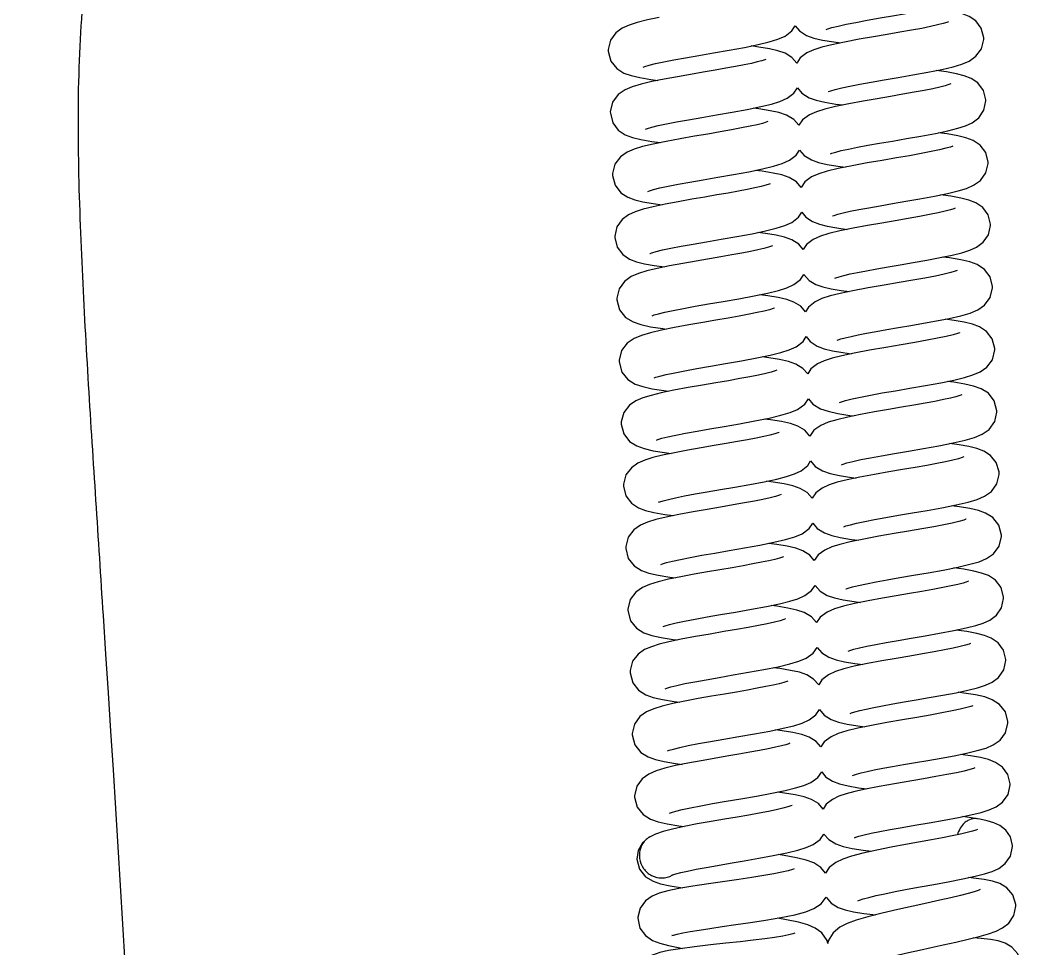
# Model space of a CAD drawing. Header units: millimetres. Extents: x 4086 to 8300, y 123 to 1549.
# Drawn here: x 7649.26 to 7676.37, y 1069.97 to 1095.13 of the extents above; entities that cross this region are included whole.
import ezdxf

# ---------------------------------------------------------------- set-up
doc = ezdxf.new("R2010")
doc.units = ezdxf.units.MM
doc.layers.add('00_COMPONENTS', color=7, linetype='Continuous')

msp = doc.modelspace()

# ---------------------------------------------------------------- linework, layer by layer
at = {"layer": '00_COMPONENTS', "color": 7, "linetype": 'Continuous'}
for p, q in [((7672.952, 1074.441), (7672.53, 1074.366)), ((7666.002, 1072.635), (7665.966, 1072.399)), ((7666.922, 1071.965), (7666.932, 1071.971)), ((7667.907, 1071.732), (7667.481, 1071.667)), ((7671.144, 1070.113), (7671.125, 1070.197)), ((7671.154, 1070.188), (7671.144, 1070.113)), ((7675.756, 1070.183), (7675.548, 1070.221))]:
    msp.add_line(p, q, dxfattribs=at)
for points in [[(7666.569, 1095.193), (7666.253, 1095.127), (7665.979, 1095.06), (7665.757, 1094.991), (7665.57, 1094.908)], [(7671.094, 1094.872), (7671.094, 1094.872), (7671.141, 1094.89), (7671.251, 1094.923), (7671.418, 1094.964), (7671.636, 1095.011), (7671.902, 1095.063), (7672.212, 1095.12), (7672.562, 1095.181), (7672.948, 1095.247), (7673.359, 1095.318), (7673.771, 1095.392)], [(7675.366, 1094.645), (7675.299, 1094.907), (7675.152, 1095.102), (7674.972, 1095.225), (7674.787, 1095.298), (7674.577, 1095.352), (7674.322, 1095.398), (7674.02, 1095.442)], [(7668.888, 1094.386), (7669.255, 1094.46), (7669.553, 1094.532), (7669.787, 1094.605), (7669.983, 1094.693), (7670.168, 1094.834), (7670.259, 1094.972)], [(7670.259, 1094.972), (7670.37, 1094.833), (7670.566, 1094.709), (7670.764, 1094.639), (7670.997, 1094.585), (7671.302, 1094.533), (7671.492, 1094.508)], [(7674.413, 1095.078), (7674.412, 1095.078), (7674.369, 1095.062), (7674.268, 1095.031), (7674.117, 1094.993), (7673.922, 1094.949), (7673.686, 1094.901), (7673.409, 1094.85), (7673.095, 1094.795), (7672.75, 1094.736), (7672.382, 1094.673), (7671.992, 1094.605), (7671.596, 1094.53)], [(7665.57, 1094.908), (7665.395, 1094.781), (7665.251, 1094.583), (7665.189, 1094.329), (7665.189, 1094.285)], [(7673.854, 1093.713), (7674.232, 1093.789), (7674.541, 1093.862), (7674.774, 1093.933), (7674.967, 1094.014), (7675.154, 1094.144), (7675.304, 1094.347), (7675.366, 1094.602), (7675.366, 1094.646)], [(7666.144, 1093.853), (7666.143, 1093.853), (7666.188, 1093.87), (7666.299, 1093.904), (7666.47, 1093.946), (7666.696, 1093.995), (7666.969, 1094.048), (7667.288, 1094.106), (7667.648, 1094.169), (7668.046, 1094.236), (7668.471, 1094.31), (7668.888, 1094.386)], [(7670.298, 1093.96), (7670.171, 1094.11), (7669.983, 1094.224), (7669.788, 1094.294), (7669.558, 1094.347), (7669.272, 1094.395), (7669.067, 1094.423)], [(7671.596, 1094.53), (7671.249, 1094.457), (7670.977, 1094.391), (7670.76, 1094.322), (7670.571, 1094.236), (7670.393, 1094.101), (7670.298, 1093.96)], [(7665.189, 1094.285), (7665.261, 1094.011), (7665.422, 1093.811), (7665.617, 1093.69), (7665.814, 1093.62), (7666.046, 1093.566), (7666.343, 1093.516), (7666.538, 1093.49)], [(7669.462, 1094.061), (7669.463, 1094.061), (7669.433, 1094.049), (7669.354, 1094.024), (7669.231, 1093.99), (7669.072, 1093.953), (7668.876, 1093.911), (7668.645, 1093.867), (7668.381, 1093.818), (7668.086, 1093.767), (7667.765, 1093.712), (7667.424, 1093.653), (7667.067, 1093.591), (7666.709, 1093.525)], [(7671.156, 1093.188), (7671.159, 1093.19), (7671.222, 1093.212), (7671.344, 1093.248), (7671.517, 1093.29), (7671.739, 1093.337), (7672.007, 1093.388), (7672.317, 1093.444), (7672.666, 1093.505), (7673.047, 1093.569), (7673.448, 1093.639), (7673.854, 1093.713)], [(7675.426, 1092.962), (7675.361, 1093.221), (7675.209, 1093.421), (7675.024, 1093.545), (7674.835, 1093.618), (7674.623, 1093.671), (7674.356, 1093.719), (7674.077, 1093.758)], [(7666.709, 1093.525), (7666.373, 1093.457), (7666.081, 1093.388), (7665.846, 1093.317), (7665.649, 1093.235)], [(7668.96, 1092.705), (7669.325, 1092.78), (7669.618, 1092.851), (7669.846, 1092.923), (7670.039, 1093.008), (7670.222, 1093.145), (7670.319, 1093.288)], [(7670.319, 1093.288), (7670.436, 1093.144), (7670.632, 1093.023), (7670.829, 1092.954), (7671.057, 1092.901), (7671.358, 1092.85), (7671.549, 1092.825)], [(7674.473, 1093.395), (7674.471, 1093.394), (7674.424, 1093.377), (7674.323, 1093.346), (7674.175, 1093.308), (7673.984, 1093.266), (7673.753, 1093.22), (7673.483, 1093.169), (7673.176, 1093.115), (7672.839, 1093.057), (7672.48, 1092.996), (7672.102, 1092.93), (7671.712, 1092.858)], [(7665.649, 1093.235), (7665.463, 1093.105), (7665.312, 1092.9), (7665.25, 1092.642), (7665.251, 1092.602)], [(7671.712, 1092.858), (7671.352, 1092.784), (7671.062, 1092.714), (7670.836, 1092.644), (7670.644, 1092.56), (7670.459, 1092.425), (7670.357, 1092.277)], [(7675.054, 1092.345), (7675.23, 1092.476), (7675.372, 1092.681), (7675.426, 1092.936), (7675.426, 1092.962)], [(7665.251, 1092.602), (7665.315, 1092.344), (7665.465, 1092.145), (7665.654, 1092.018), (7665.85, 1091.943), (7666.079, 1091.887), (7666.378, 1091.836), (7666.598, 1091.806)], [(7666.201, 1092.169), (7666.202, 1092.169), (7666.254, 1092.189), (7666.372, 1092.223), (7666.545, 1092.266), (7666.772, 1092.314), (7667.047, 1092.368), (7667.367, 1092.426), (7667.727, 1092.488), (7668.124, 1092.556), (7668.547, 1092.629), (7668.96, 1092.705)], [(7670.357, 1092.277), (7670.219, 1092.435), (7670.024, 1092.549), (7669.819, 1092.617), (7669.577, 1092.671), (7669.277, 1092.719), (7669.125, 1092.739)], [(7669.517, 1092.374), (7669.517, 1092.374), (7669.476, 1092.359), (7669.375, 1092.328), (7669.225, 1092.29), (7669.035, 1092.248), (7668.804, 1092.202), (7668.535, 1092.151), (7668.228, 1092.097), (7667.891, 1092.039), (7667.53, 1091.978), (7667.146, 1091.911), (7666.76, 1091.839)], [(7674.055, 1092.056), (7674.397, 1092.128), (7674.664, 1092.195), (7674.872, 1092.262), (7675.054, 1092.345)], [(7671.216, 1091.505), (7671.215, 1091.504), (7671.254, 1091.519), (7671.355, 1091.55), (7671.506, 1091.589), (7671.704, 1091.632), (7671.943, 1091.681), (7672.225, 1091.733), (7672.544, 1091.789), (7672.897, 1091.849), (7673.273, 1091.914), (7673.665, 1091.983), (7674.055, 1092.056)], [(7675.485, 1091.279), (7675.42, 1091.537), (7675.269, 1091.738), (7675.076, 1091.865), (7674.883, 1091.937), (7674.662, 1091.991), (7674.378, 1092.041), (7674.137, 1092.073)], [(7666.76, 1091.839), (7666.412, 1091.768), (7666.126, 1091.7), (7665.897, 1091.63), (7665.705, 1091.547), (7665.525, 1091.422), (7665.375, 1091.224), (7665.309, 1090.967), (7665.309, 1090.917)], [(7674.529, 1091.709), (7674.526, 1091.708), (7674.466, 1091.686), (7674.342, 1091.651), (7674.164, 1091.609), (7673.938, 1091.561), (7673.667, 1091.508), (7673.352, 1091.451), (7672.998, 1091.39), (7672.611, 1091.324), (7672.205, 1091.254), (7671.797, 1091.179)], [(7669.002, 1091.018), (7669.372, 1091.093), (7669.674, 1091.166), (7669.908, 1091.239), (7670.103, 1091.327), (7670.288, 1091.469), (7670.377, 1091.605)], [(7670.377, 1091.605), (7670.503, 1091.454), (7670.697, 1091.336), (7670.892, 1091.268), (7671.12, 1091.216), (7671.41, 1091.167), (7671.609, 1091.141)], [(7671.797, 1091.179), (7671.424, 1091.103), (7671.125, 1091.031), (7670.895, 1090.96), (7670.703, 1090.876), (7670.516, 1090.74), (7670.416, 1090.593)], [(7674.029, 1090.355), (7674.384, 1090.428), (7674.673, 1090.497), (7674.901, 1090.567), (7675.092, 1090.649), (7675.275, 1090.779), (7675.424, 1090.984), (7675.485, 1091.242), (7675.485, 1091.279)], [(7665.309, 1090.917), (7665.378, 1090.65), (7665.537, 1090.448), (7665.725, 1090.327), (7665.913, 1090.258), (7666.131, 1090.205), (7666.407, 1090.156), (7666.656, 1090.122)], [(7666.265, 1090.486), (7666.265, 1090.486), (7666.309, 1090.503), (7666.419, 1090.536), (7666.589, 1090.578), (7666.813, 1090.627), (7667.086, 1090.68), (7667.405, 1090.738), (7667.765, 1090.8), (7668.162, 1090.868), (7668.586, 1090.941), (7669.002, 1091.018)], [(7670.416, 1090.593), (7670.29, 1090.743), (7670.097, 1090.859), (7669.897, 1090.929), (7669.66, 1090.982), (7669.367, 1091.031), (7669.185, 1091.055)], [(7669.578, 1090.691), (7669.579, 1090.692), (7669.549, 1090.68), (7669.464, 1090.653), (7669.333, 1090.618), (7669.165, 1090.579), (7668.96, 1090.537), (7668.72, 1090.491), (7668.445, 1090.441), (7668.139, 1090.388), (7667.809, 1090.331), (7667.458, 1090.271), (7667.091, 1090.206), (7666.731, 1090.138)], [(7671.272, 1089.819), (7671.272, 1089.819), (7671.314, 1089.835), (7671.414, 1089.866), (7671.56, 1089.903), (7671.75, 1089.946), (7671.981, 1089.992), (7672.251, 1090.043), (7672.558, 1090.097), (7672.896, 1090.155), (7673.256, 1090.217), (7673.638, 1090.283), (7674.029, 1090.355)], [(7675.546, 1089.594), (7675.483, 1089.847), (7675.337, 1090.045), (7675.152, 1090.173), (7674.963, 1090.247), (7674.747, 1090.302), (7674.471, 1090.352), (7674.197, 1090.39)], [(7666.731, 1090.138), (7666.409, 1090.07), (7666.142, 1090.004), (7665.927, 1089.935), (7665.743, 1089.852)], [(7665.743, 1089.852), (7665.57, 1089.724), (7665.429, 1089.527), (7665.368, 1089.276), (7665.369, 1089.233)], [(7669.09, 1089.339), (7669.453, 1089.414), (7669.746, 1089.486), (7669.975, 1089.558), (7670.167, 1089.646), (7670.349, 1089.786), (7670.437, 1089.921)], [(7670.437, 1089.921), (7670.547, 1089.783), (7670.728, 1089.666), (7670.914, 1089.595), (7671.125, 1089.543), (7671.385, 1089.496), (7671.667, 1089.456)], [(7674.59, 1090.026), (7674.592, 1090.027), (7674.556, 1090.013), (7674.461, 1089.983), (7674.317, 1089.946), (7674.127, 1089.903), (7673.896, 1089.856), (7673.624, 1089.805), (7673.314, 1089.75), (7672.97, 1089.691), (7672.601, 1089.628), (7672.217, 1089.561), (7671.83, 1089.49)], [(7671.83, 1089.49), (7671.467, 1089.415), (7671.169, 1089.343), (7670.939, 1089.271), (7670.747, 1089.183), (7670.565, 1089.043), (7670.476, 1088.908)], [(7675.173, 1088.977), (7675.35, 1089.109), (7675.49, 1089.311), (7675.546, 1089.563), (7675.546, 1089.594)], [(7665.369, 1089.233), (7665.433, 1088.975), (7665.586, 1088.773), (7665.773, 1088.649), (7665.959, 1088.578), (7666.173, 1088.525), (7666.44, 1088.477), (7666.715, 1088.438)], [(7666.324, 1088.802), (7666.325, 1088.803), (7666.373, 1088.821), (7666.489, 1088.855), (7666.663, 1088.898), (7666.893, 1088.947), (7667.169, 1089), (7667.49, 1089.058), (7667.852, 1089.121), (7668.252, 1089.189), (7668.677, 1089.263), (7669.09, 1089.339)], [(7670.476, 1088.908), (7670.355, 1089.054), (7670.165, 1089.171), (7669.97, 1089.241), (7669.739, 1089.295), (7669.452, 1089.343), (7669.245, 1089.371)], [(7669.639, 1089.008), (7669.64, 1089.009), (7669.613, 1088.998), (7669.532, 1088.972), (7669.409, 1088.938), (7669.246, 1088.9), (7669.047, 1088.858), (7668.812, 1088.813), (7668.543, 1088.764), (7668.244, 1088.711)], [(7674.189, 1088.691), (7674.51, 1088.759), (7674.776, 1088.825), (7674.99, 1088.894), (7675.173, 1088.977)], [(7668.244, 1088.711), (7667.573, 1088.597), (7667.21, 1088.533), (7666.849, 1088.466)], [(7671.334, 1088.137), (7671.333, 1088.136), (7671.362, 1088.148), (7671.445, 1088.174), (7671.575, 1088.208), (7671.744, 1088.248), (7671.949, 1088.29), (7672.19, 1088.337), (7672.466, 1088.387), (7672.773, 1088.44), (7673.105, 1088.497), (7673.458, 1088.557), (7673.827, 1088.623), (7674.189, 1088.691)], [(7675.604, 1087.911), (7675.539, 1088.171), (7675.386, 1088.372), (7675.189, 1088.501), (7674.987, 1088.574), (7674.747, 1088.63), (7674.436, 1088.682), (7674.257, 1088.705)], [(7666.849, 1088.466), (7666.518, 1088.397), (7666.237, 1088.33), (7666.01, 1088.26), (7665.817, 1088.177)], [(7665.817, 1088.177), (7665.636, 1088.048), (7665.49, 1087.847), (7665.428, 1087.591), (7665.429, 1087.55)], [(7669.142, 1087.654), (7669.507, 1087.729), (7669.802, 1087.801), (7670.031, 1087.873), (7670.222, 1087.959), (7670.406, 1088.098), (7670.495, 1088.232)], [(7670.495, 1088.232), (7670.636, 1088.075), (7670.819, 1087.967), (7671.01, 1087.901), (7671.233, 1087.849), (7671.507, 1087.803), (7671.727, 1087.773)], [(7674.65, 1088.342), (7674.649, 1088.342), (7674.593, 1088.321), (7674.471, 1088.286), (7674.29, 1088.242), (7674.056, 1088.192), (7673.771, 1088.137), (7673.441, 1088.078), (7673.073, 1088.015), (7672.666, 1087.945), (7672.232, 1087.87), (7671.822, 1087.793)], [(7675.201, 1087.276), (7675.39, 1087.407), (7675.543, 1087.614), (7675.604, 1087.872), (7675.604, 1087.911)], [(7666.38, 1087.117), (7666.382, 1087.118), (7666.435, 1087.137), (7666.554, 1087.172), (7666.729, 1087.215), (7666.955, 1087.263), (7667.23, 1087.317), (7667.551, 1087.375), (7667.911, 1087.437), (7668.308, 1087.505), (7668.73, 1087.578), (7669.142, 1087.654)], [(7670.536, 1087.226), (7670.409, 1087.375), (7670.221, 1087.489), (7670.027, 1087.558), (7669.801, 1087.611), (7669.519, 1087.658), (7669.304, 1087.687)], [(7671.822, 1087.793), (7671.478, 1087.721), (7671.203, 1087.652), (7670.983, 1087.581), (7670.796, 1087.493), (7670.617, 1087.353), (7670.536, 1087.226)], [(7665.429, 1087.55), (7665.502, 1087.275), (7665.665, 1087.073), (7665.868, 1086.949), (7666.08, 1086.876), (7666.339, 1086.82), (7666.674, 1086.767), (7666.776, 1086.754)], [(7669.7, 1087.324), (7669.7, 1087.324), (7669.66, 1087.309), (7669.564, 1087.279), (7669.419, 1087.242), (7669.232, 1087.201), (7669.007, 1087.155), (7668.743, 1087.105), (7668.443, 1087.052), (7668.111, 1086.994), (7667.755, 1086.934), (7667.376, 1086.868), (7666.992, 1086.798)], [(7674.085, 1086.975), (7674.429, 1087.044), (7674.741, 1087.116), (7674.995, 1087.19), (7675.201, 1087.276)], [(7666.992, 1086.798), (7666.637, 1086.727), (7666.336, 1086.656), (7666.095, 1086.585), (7665.893, 1086.501), (7665.707, 1086.374), (7665.553, 1086.171), (7665.488, 1085.911), (7665.487, 1085.865)], [(7671.393, 1086.452), (7671.392, 1086.451), (7671.418, 1086.462), (7671.496, 1086.487), (7671.615, 1086.52), (7671.772, 1086.557), (7671.963, 1086.597), (7672.189, 1086.641), (7672.447, 1086.689), (7672.736, 1086.74), (7673.052, 1086.794), (7673.387, 1086.851), (7673.735, 1086.912), (7674.085, 1086.975)], [(7675.664, 1086.227), (7675.594, 1086.494), (7675.439, 1086.694), (7675.253, 1086.814), (7675.059, 1086.887), (7674.837, 1086.94), (7674.568, 1086.987), (7674.317, 1087.022)], [(7669.217, 1085.973), (7669.578, 1086.048), (7669.868, 1086.119), (7670.096, 1086.191), (7670.288, 1086.279), (7670.47, 1086.419), (7670.557, 1086.553)], [(7670.557, 1086.553), (7670.667, 1086.415), (7670.853, 1086.295), (7671.047, 1086.224), (7671.271, 1086.17), (7671.544, 1086.122), (7671.787, 1086.089)], [(7674.711, 1086.659), (7674.71, 1086.658), (7674.655, 1086.638), (7674.533, 1086.603), (7674.352, 1086.559), (7674.117, 1086.509), (7673.83, 1086.453), (7673.496, 1086.394), (7673.125, 1086.33), (7672.717, 1086.26), (7672.275, 1086.183), (7671.857, 1086.104)], [(7666.442, 1085.435), (7666.441, 1085.434), (7666.483, 1085.45), (7666.595, 1085.483), (7666.767, 1085.526), (7666.994, 1085.575), (7667.271, 1085.629), (7667.596, 1085.688), (7667.962, 1085.752), (7668.367, 1085.821), (7668.8, 1085.896), (7669.217, 1085.973)], [(7670.596, 1085.54), (7670.467, 1085.692), (7670.275, 1085.808), (7670.075, 1085.877), (7669.837, 1085.931), (7669.546, 1085.98), (7669.364, 1086.003)], [(7671.857, 1086.104), (7671.523, 1086.033), (7671.262, 1085.968), (7671.046, 1085.898), (7670.859, 1085.811), (7670.686, 1085.676), (7670.596, 1085.54)], [(7674.204, 1085.303), (7674.557, 1085.375), (7674.841, 1085.443), (7675.072, 1085.513), (7675.268, 1085.596), (7675.447, 1085.721), (7675.6, 1085.925), (7675.664, 1086.191), (7675.664, 1086.227)], [(7665.487, 1085.866), (7665.559, 1085.593), (7665.72, 1085.392), (7665.922, 1085.267), (7666.129, 1085.196), (7666.379, 1085.14), (7666.702, 1085.088), (7666.836, 1085.071)], [(7669.757, 1085.639), (7669.757, 1085.639), (7669.713, 1085.623), (7669.61, 1085.592), (7669.458, 1085.554), (7669.266, 1085.511), (7669.033, 1085.464), (7668.759, 1085.413), (7668.449, 1085.358), (7668.109, 1085.3), (7667.745, 1085.238), (7667.356, 1085.17), (7666.969, 1085.098)], [(7671.455, 1084.769), (7671.457, 1084.77), (7671.508, 1084.789), (7671.625, 1084.823), (7671.799, 1084.865), (7672.026, 1084.914), (7672.3, 1084.967), (7672.618, 1085.025), (7672.973, 1085.086), (7673.364, 1085.153), (7673.788, 1085.226), (7674.204, 1085.303)], [(7675.723, 1084.542), (7675.651, 1084.815), (7675.492, 1085.016), (7675.297, 1085.138), (7675.091, 1085.211), (7674.849, 1085.266), (7674.551, 1085.315), (7674.375, 1085.338)], [(7666.969, 1085.098), (7666.628, 1085.028), (7666.353, 1084.961), (7666.133, 1084.893), (7665.945, 1084.813), (7665.766, 1084.691), (7665.616, 1084.495), (7665.547, 1084.239), (7665.547, 1084.182)], [(7674.771, 1084.975), (7674.769, 1084.974), (7674.72, 1084.956), (7674.612, 1084.924), (7674.463, 1084.886), (7674.272, 1084.844), (7674.043, 1084.798), (7673.775, 1084.749), (7673.471, 1084.695), (7673.139, 1084.638), (7672.782, 1084.577), (7672.406, 1084.511), (7672.027, 1084.442)], [(7669.165, 1084.268), (7669.552, 1084.345), (7669.873, 1084.42), (7670.121, 1084.494), (7670.323, 1084.581), (7670.515, 1084.721), (7670.616, 1084.869)], [(7670.616, 1084.869), (7670.735, 1084.723), (7670.94, 1084.599), (7671.151, 1084.528), (7671.411, 1084.471), (7671.739, 1084.419), (7671.847, 1084.405)], [(7672.027, 1084.442), (7671.68, 1084.371), (7671.387, 1084.301), (7671.151, 1084.23), (7670.953, 1084.147), (7670.766, 1084.014), (7670.654, 1083.859)], [(7675.319, 1083.907), (7675.51, 1084.04), (7675.663, 1084.248), (7675.724, 1084.506), (7675.723, 1084.543)], [(7665.547, 1084.182), (7665.616, 1083.915), (7665.772, 1083.715), (7665.967, 1083.59), (7666.169, 1083.517), (7666.41, 1083.461), (7666.72, 1083.41), (7666.895, 1083.387)], [(7666.499, 1083.749), (7666.498, 1083.749), (7666.541, 1083.765), (7666.648, 1083.797), (7666.81, 1083.839), (7667.026, 1083.886), (7667.29, 1083.938), (7667.599, 1083.994), (7667.949, 1084.055), (7668.335, 1084.121), (7668.748, 1084.192), (7669.165, 1084.268)], [(7670.654, 1083.859), (7670.52, 1084.014), (7670.328, 1084.126), (7670.127, 1084.195), (7669.89, 1084.249), (7669.591, 1084.298), (7669.424, 1084.319)], [(7669.822, 1083.958), (7669.822, 1083.958), (7669.787, 1083.944), (7669.702, 1083.918), (7669.573, 1083.883), (7669.408, 1083.845), (7669.205, 1083.802), (7668.967, 1083.756), (7668.694, 1083.707), (7668.391, 1083.654), (7668.063, 1083.598), (7667.714, 1083.538), (7667.349, 1083.474), (7666.988, 1083.406)], [(7674.146, 1083.597), (7674.533, 1083.673), (7674.859, 1083.748), (7675.114, 1083.822), (7675.319, 1083.907)], [(7671.51, 1083.083), (7671.509, 1083.083), (7671.553, 1083.1), (7671.659, 1083.132), (7671.821, 1083.173), (7672.033, 1083.22), (7672.294, 1083.271), (7672.6, 1083.327), (7672.945, 1083.387), (7673.325, 1083.452), (7673.733, 1083.522), (7674.146, 1083.597)], [(7675.784, 1082.859), (7675.782, 1082.892), (7675.706, 1083.143), (7675.549, 1083.334), (7675.365, 1083.45), (7675.176, 1083.519), (7674.963, 1083.571), (7674.7, 1083.618), (7674.437, 1083.654)], [(7666.988, 1083.406), (7666.665, 1083.339), (7666.398, 1083.273), (7666.181, 1083.205), (7665.996, 1083.125), (7665.821, 1083.002), (7665.673, 1082.807), (7665.607, 1082.552), (7665.606, 1082.498)], [(7674.829, 1083.291), (7674.828, 1083.291), (7674.783, 1083.273), (7674.681, 1083.243), (7674.529, 1083.204), (7674.334, 1083.161), (7674.098, 1083.114), (7673.821, 1083.062), (7673.507, 1083.007), (7673.163, 1082.948), (7672.796, 1082.885), (7672.405, 1082.817), (7672.013, 1082.744)], [(7669.42, 1082.622), (7669.757, 1082.693), (7670.026, 1082.762), (7670.237, 1082.832), (7670.422, 1082.919), (7670.598, 1083.06), (7670.676, 1083.184)], [(7670.676, 1083.184), (7670.798, 1083.037), (7670.996, 1082.917), (7671.203, 1082.845), (7671.454, 1082.79), (7671.782, 1082.737), (7671.906, 1082.721)], [(7672.013, 1082.744), (7671.67, 1082.672), (7671.398, 1082.605), (7671.18, 1082.536), (7670.992, 1082.451), (7670.813, 1082.317), (7670.715, 1082.174)], [(7674.234, 1081.918), (7674.62, 1081.995), (7674.941, 1082.07), (7675.185, 1082.143), (7675.384, 1082.227), (7675.572, 1082.358), (7675.722, 1082.562), (7675.784, 1082.818), (7675.784, 1082.859)], [(7665.606, 1082.499), (7665.67, 1082.243), (7665.819, 1082.043), (7666.009, 1081.915), (7666.203, 1081.841), (7666.429, 1081.785), (7666.722, 1081.734), (7666.955, 1081.703)], [(7666.561, 1082.066), (7666.558, 1082.065), (7666.588, 1082.076), (7666.679, 1082.105), (7666.824, 1082.144), (7667.019, 1082.188), (7667.262, 1082.237), (7667.548, 1082.291), (7667.872, 1082.348), (7668.233, 1082.41), (7668.625, 1082.477), (7669.032, 1082.548), (7669.42, 1082.622)], [(7670.715, 1082.174), (7670.583, 1082.328), (7670.39, 1082.442), (7670.19, 1082.511), (7669.955, 1082.564), (7669.662, 1082.612), (7669.484, 1082.635)], [(7669.877, 1082.271), (7669.876, 1082.271), (7669.832, 1082.255), (7669.726, 1082.223), (7669.576, 1082.185), (7669.385, 1082.143), (7669.153, 1082.097), (7668.881, 1082.046), (7668.574, 1081.992), (7668.238, 1081.934), (7667.876, 1081.872), (7667.492, 1081.805), (7667.107, 1081.734)], [(7671.574, 1081.401), (7671.576, 1081.403), (7671.633, 1081.423), (7671.752, 1081.457), (7671.923, 1081.499), (7672.142, 1081.545), (7672.405, 1081.597), (7672.711, 1081.652), (7673.056, 1081.712), (7673.432, 1081.776), (7673.83, 1081.845), (7674.234, 1081.918)], [(7675.843, 1081.175), (7675.771, 1081.449), (7675.61, 1081.649), (7675.415, 1081.771), (7675.219, 1081.84), (7674.992, 1081.893), (7674.707, 1081.942), (7674.495, 1081.97)], [(7667.107, 1081.734), (7666.763, 1081.664), (7666.481, 1081.596), (7666.256, 1081.527), (7666.064, 1081.445), (7665.883, 1081.321), (7665.733, 1081.122), (7665.666, 1080.866), (7665.666, 1080.814)], [(7669.299, 1080.903), (7669.683, 1080.98), (7669.999, 1081.054), (7670.244, 1081.128), (7670.443, 1081.213), (7670.634, 1081.351), (7670.736, 1081.501)], [(7670.736, 1081.501), (7670.852, 1081.357), (7671.048, 1081.236), (7671.246, 1081.166), (7671.479, 1081.112), (7671.784, 1081.061), (7671.967, 1081.037)], [(7674.887, 1081.606), (7674.884, 1081.605), (7674.822, 1081.583), (7674.695, 1081.547), (7674.513, 1081.503), (7674.284, 1081.455), (7674.009, 1081.402), (7673.688, 1081.344), (7673.328, 1081.282), (7672.938, 1081.215), (7672.527, 1081.144), (7672.115, 1081.068)], [(7674.266, 1080.229), (7674.664, 1080.308), (7674.991, 1080.384), (7675.237, 1080.456), (7675.438, 1080.54), (7675.629, 1080.671), (7675.78, 1080.876), (7675.843, 1081.138), (7675.843, 1081.175)], [(7665.666, 1080.814), (7665.737, 1080.544), (7665.895, 1080.344), (7666.092, 1080.22), (7666.296, 1080.147), (7666.542, 1080.091), (7666.858, 1080.04), (7667.016, 1080.019)], [(7666.618, 1080.381), (7666.618, 1080.381), (7666.661, 1080.397), (7666.768, 1080.43), (7666.932, 1080.471), (7667.149, 1080.519), (7667.415, 1080.571), (7667.726, 1080.628), (7668.078, 1080.689), (7668.466, 1080.756), (7668.882, 1080.827), (7669.299, 1080.903)], [(7670.774, 1080.489), (7670.654, 1080.634), (7670.468, 1080.75), (7670.273, 1080.82), (7670.044, 1080.874), (7669.763, 1080.922), (7669.543, 1080.952)], [(7672.115, 1081.068), (7671.75, 1080.993), (7671.467, 1080.923), (7671.247, 1080.854), (7671.057, 1080.77), (7670.876, 1080.637), (7670.774, 1080.489)], [(7669.94, 1080.589), (7669.941, 1080.59), (7669.911, 1080.578), (7669.83, 1080.552), (7669.705, 1080.519), (7669.544, 1080.481), (7669.346, 1080.439), (7669.112, 1080.394), (7668.845, 1080.345), (7668.547, 1080.293)], [(7668.547, 1080.293), (7667.878, 1080.178), (7667.518, 1080.115), (7667.158, 1080.049)], [(7675.904, 1079.491), (7675.837, 1079.753), (7675.683, 1079.954), (7675.495, 1080.077), (7675.307, 1080.148), (7675.094, 1080.201), (7674.822, 1080.249), (7674.555, 1080.286)], [(7667.158, 1080.049), (7666.826, 1079.98), (7666.542, 1079.912), (7666.311, 1079.842), (7666.118, 1079.758)], [(7671.633, 1079.717), (7671.636, 1079.718), (7671.691, 1079.738), (7671.807, 1079.772), (7671.976, 1079.813), (7672.191, 1079.86), (7672.451, 1079.91), (7672.753, 1079.965), (7673.095, 1080.025), (7673.466, 1080.088), (7673.857, 1080.156), (7674.266, 1080.229)], [(7666.118, 1079.758), (7665.937, 1079.63), (7665.79, 1079.43), (7665.727, 1079.174), (7665.727, 1079.13)], [(7669.483, 1079.243), (7669.831, 1079.315), (7670.109, 1079.384), (7670.329, 1079.453), (7670.516, 1079.537), (7670.697, 1079.671), (7670.795, 1079.815)], [(7670.795, 1079.815), (7670.933, 1079.657), (7671.127, 1079.544), (7671.324, 1079.478), (7671.555, 1079.425), (7671.855, 1079.376), (7672.027, 1079.354)], [(7674.95, 1079.925), (7674.949, 1079.924), (7674.906, 1079.908), (7674.809, 1079.878), (7674.667, 1079.841), (7674.482, 1079.799), (7674.256, 1079.753), (7673.99, 1079.704), (7673.687, 1079.65), (7673.354, 1079.592), (7672.997, 1079.532), (7672.623, 1079.467), (7672.236, 1079.396)], [(7674.557, 1078.59), (7674.892, 1078.661), (7675.15, 1078.727), (7675.353, 1078.793), (7675.533, 1078.876), (7675.708, 1079.006), (7675.849, 1079.21), (7675.904, 1079.463), (7675.904, 1079.491)], [(7666.68, 1078.699), (7666.681, 1078.699), (7666.733, 1078.718), (7666.853, 1078.753), (7667.031, 1078.796), (7667.262, 1078.846), (7667.544, 1078.9), (7667.87, 1078.959), (7668.237, 1079.022), (7668.643, 1079.092), (7669.074, 1079.167), (7669.483, 1079.243)], [(7670.835, 1078.806), (7670.7, 1078.962), (7670.503, 1079.077), (7670.3, 1079.145), (7670.058, 1079.199), (7669.758, 1079.248), (7669.603, 1079.268)], [(7672.236, 1079.396), (7671.868, 1079.321), (7671.563, 1079.249), (7671.326, 1079.178), (7671.125, 1079.091), (7670.937, 1078.954), (7670.835, 1078.806)], [(7665.727, 1079.13), (7665.799, 1078.858), (7665.96, 1078.656), (7666.161, 1078.532), (7666.371, 1078.459), (7666.624, 1078.403), (7666.951, 1078.351), (7667.074, 1078.335)], [(7669.998, 1078.905), (7669.998, 1078.905), (7669.953, 1078.888), (7669.848, 1078.856), (7669.695, 1078.818), (7669.5, 1078.774), (7669.263, 1078.727), (7668.984, 1078.675), (7668.669, 1078.62), (7668.324, 1078.561), (7667.953, 1078.497), (7667.558, 1078.428), (7667.167, 1078.355)], [(7671.692, 1078.033), (7671.692, 1078.033), (7671.738, 1078.05), (7671.843, 1078.082), (7671.999, 1078.121), (7672.199, 1078.165), (7672.441, 1078.213), (7672.725, 1078.266), (7673.047, 1078.322), (7673.399, 1078.383), (7673.775, 1078.447), (7674.168, 1078.516), (7674.557, 1078.59)], [(7675.963, 1077.807), (7675.901, 1078.059), (7675.755, 1078.258), (7675.571, 1078.385), (7675.384, 1078.458), (7675.174, 1078.513), (7674.906, 1078.562), (7674.617, 1078.602)], [(7667.167, 1078.355), (7666.835, 1078.285), (7666.573, 1078.22), (7666.361, 1078.154), (7666.177, 1078.074), (7666.002, 1077.953), (7665.855, 1077.76), (7665.786, 1077.507), (7665.786, 1077.447)], [(7669.411, 1077.534), (7669.795, 1077.61), (7670.112, 1077.685), (7670.358, 1077.758), (7670.559, 1077.844), (7670.749, 1077.98), (7670.856, 1078.133)], [(7670.856, 1078.133), (7670.979, 1077.984), (7671.17, 1077.867), (7671.366, 1077.798), (7671.592, 1077.746), (7671.877, 1077.698), (7672.087, 1077.67)], [(7675.009, 1078.239), (7675.01, 1078.24), (7674.971, 1078.225), (7674.874, 1078.195), (7674.727, 1078.157), (7674.534, 1078.114), (7674.298, 1078.066), (7674.023, 1078.015), (7673.709, 1077.959), (7673.362, 1077.9), (7672.99, 1077.836), (7672.602, 1077.768), (7672.213, 1077.696)], [(7670.895, 1077.123), (7670.758, 1077.278), (7670.569, 1077.39), (7670.37, 1077.459), (7670.134, 1077.512), (7669.841, 1077.56), (7669.662, 1077.584)], [(7672.213, 1077.696), (7671.858, 1077.622), (7671.572, 1077.551), (7671.351, 1077.481), (7671.16, 1077.393), (7670.979, 1077.253), (7670.895, 1077.123)], [(7675.591, 1077.19), (7675.767, 1077.321), (7675.908, 1077.524), (7675.964, 1077.776), (7675.963, 1077.807)], [(7665.786, 1077.447), (7665.856, 1077.178), (7666.014, 1076.977), (7666.21, 1076.853), (7666.414, 1076.78), (7666.659, 1076.724), (7666.975, 1076.672), (7667.135, 1076.651)], [(7666.737, 1077.013), (7666.737, 1077.013), (7666.782, 1077.03), (7666.89, 1077.063), (7667.054, 1077.104), (7667.27, 1077.152), (7667.536, 1077.204), (7667.846, 1077.26), (7668.196, 1077.321), (7668.582, 1077.387), (7668.996, 1077.459), (7669.411, 1077.534)], [(7670.058, 1077.221), (7670.059, 1077.222), (7670.032, 1077.211), (7669.951, 1077.185), (7669.827, 1077.151), (7669.664, 1077.113), (7669.465, 1077.071), (7669.231, 1077.026), (7668.962, 1076.977), (7668.664, 1076.925), (7668.339, 1076.869), (7667.994, 1076.81), (7667.632, 1076.747), (7667.272, 1076.68)], [(7674.617, 1076.906), (7674.937, 1076.974), (7675.199, 1077.04), (7675.41, 1077.107), (7675.591, 1077.19)], [(7671.749, 1076.348), (7671.749, 1076.348), (7671.785, 1076.362), (7671.874, 1076.39), (7672.008, 1076.425), (7672.178, 1076.464), (7672.384, 1076.507), (7672.626, 1076.553), (7672.903, 1076.603), (7673.209, 1076.656), (7673.539, 1076.713), (7673.889, 1076.773), (7674.256, 1076.837), (7674.617, 1076.906)], [(7676.022, 1076.123), (7675.953, 1076.39), (7675.795, 1076.592), (7675.596, 1076.718), (7675.391, 1076.791), (7675.146, 1076.846), (7674.829, 1076.898), (7674.674, 1076.918)], [(7667.272, 1076.68), (7666.94, 1076.611), (7666.656, 1076.543), (7666.426, 1076.472), (7666.232, 1076.388)], [(7675.071, 1076.556), (7675.07, 1076.556), (7675.02, 1076.537), (7674.904, 1076.503), (7674.731, 1076.46), (7674.508, 1076.412), (7674.234, 1076.359), (7673.915, 1076.301), (7673.556, 1076.239), (7673.161, 1076.171), (7672.739, 1076.098), (7672.325, 1076.022)], [(7666.232, 1076.388), (7666.052, 1076.259), (7665.906, 1076.057), (7665.845, 1075.802), (7665.845, 1075.762)], [(7669.571, 1075.869), (7669.931, 1075.943), (7670.22, 1076.014), (7670.447, 1076.085), (7670.637, 1076.17), (7670.821, 1076.308), (7670.915, 1076.448)], [(7670.915, 1076.448), (7671.044, 1076.296), (7671.234, 1076.181), (7671.434, 1076.112), (7671.666, 1076.059), (7671.954, 1076.011), (7672.147, 1075.986)], [(7672.325, 1076.022), (7671.957, 1075.947), (7671.657, 1075.875), (7671.424, 1075.802), (7671.23, 1075.715), (7671.044, 1075.575), (7670.953, 1075.437)], [(7675.623, 1075.491), (7675.808, 1075.619), (7675.959, 1075.821), (7676.022, 1076.08), (7676.022, 1076.123)], [(7665.845, 1075.762), (7665.916, 1075.493), (7666.075, 1075.291), (7666.272, 1075.167), (7666.473, 1075.096), (7666.712, 1075.041), (7667.018, 1074.99), (7667.195, 1074.967)], [(7666.799, 1075.33), (7666.799, 1075.33), (7666.846, 1075.348), (7666.961, 1075.382), (7667.134, 1075.425), (7667.361, 1075.474), (7667.638, 1075.528), (7667.962, 1075.586), (7668.325, 1075.649), (7668.727, 1075.718), (7669.157, 1075.793), (7669.571, 1075.869)], [(7670.953, 1075.437), (7670.825, 1075.588), (7670.636, 1075.703), (7670.436, 1075.773), (7670.195, 1075.827), (7669.902, 1075.875), (7669.72, 1075.9)], [(7670.115, 1075.535), (7670.116, 1075.536), (7670.087, 1075.524), (7670.008, 1075.499), (7669.883, 1075.466), (7669.721, 1075.428), (7669.523, 1075.387), (7669.291, 1075.342), (7669.025, 1075.293), (7668.729, 1075.242), (7668.407, 1075.186), (7668.065, 1075.127), (7667.708, 1075.065), (7667.351, 1075)], [(7674.565, 1075.2), (7674.9, 1075.268), (7675.191, 1075.338), (7675.427, 1075.408), (7675.623, 1075.491)], [(7671.811, 1074.665), (7671.81, 1074.664), (7671.838, 1074.676), (7671.919, 1074.702), (7672.042, 1074.735), (7672.204, 1074.773), (7672.401, 1074.814), (7672.633, 1074.859), (7672.898, 1074.907), (7673.193, 1074.959), (7673.513, 1075.014), (7673.854, 1075.072), (7674.21, 1075.134), (7674.565, 1075.2)], [(7676.082, 1074.44), (7676.019, 1074.695), (7675.872, 1074.893), (7675.687, 1075.02), (7675.498, 1075.094), (7675.281, 1075.148), (7675.011, 1075.196), (7674.735, 1075.235)], [(7667.351, 1075), (7667.017, 1074.931), (7666.727, 1074.862), (7666.492, 1074.791), (7666.294, 1074.705)], [(7675.127, 1074.871), (7675.128, 1074.872), (7675.089, 1074.857), (7674.99, 1074.826), (7674.835, 1074.786), (7674.626, 1074.74), (7674.369, 1074.689), (7674.069, 1074.634), (7673.731, 1074.575), (7672.952, 1074.441)], [(7666.294, 1074.705), (7666.113, 1074.575), (7665.966, 1074.372), (7665.905, 1074.116), (7665.905, 1074.078)], [(7669.624, 1074.184), (7669.982, 1074.257), (7670.269, 1074.328), (7670.494, 1074.397), (7670.682, 1074.479), (7670.868, 1074.612), (7670.975, 1074.765)], [(7670.975, 1074.765), (7671.082, 1074.63), (7671.27, 1074.509), (7671.462, 1074.437), (7671.691, 1074.382), (7671.975, 1074.333), (7672.202, 1074.302)], [(7672.53, 1074.366), (7672.161, 1074.294), (7671.87, 1074.229), (7671.635, 1074.167), (7671.439, 1074.101), (7671.266, 1074.018), (7671.1, 1073.888), (7671.013, 1073.754)], [(7675.7, 1073.817), (7675.876, 1073.944), (7676.023, 1074.148), (7676.082, 1074.41), (7676.082, 1074.44)], [(7665.905, 1074.078), (7665.976, 1073.809), (7666.136, 1073.607), (7666.337, 1073.481), (7666.543, 1073.41), (7666.789, 1073.354), (7667.109, 1073.302), (7667.252, 1073.284)], [(7666.856, 1073.646), (7666.857, 1073.646), (7666.908, 1073.665), (7667.024, 1073.699), (7667.197, 1073.742), (7667.424, 1073.791), (7667.7, 1073.845), (7668.022, 1073.903), (7668.384, 1073.966), (7668.784, 1074.033), (7669.211, 1074.108), (7669.624, 1074.184)], [(7671.013, 1073.754), (7670.886, 1073.904), (7670.697, 1074.019), (7670.498, 1074.089), (7670.26, 1074.143), (7669.97, 1074.19), (7669.78, 1074.216)], [(7670.176, 1073.852), (7670.177, 1073.853), (7670.144, 1073.84), (7670.055, 1073.812), (7669.919, 1073.777), (7669.744, 1073.737), (7669.532, 1073.693), (7669.283, 1073.645), (7668.999, 1073.594), (7668.684, 1073.539), (7668.344, 1073.481), (7667.982, 1073.419), (7667.606, 1073.352)], [(7674.683, 1073.528), (7675.02, 1073.598), (7675.293, 1073.665), (7675.513, 1073.734), (7675.7, 1073.817)], [(7671.869, 1072.98), (7671.866, 1072.979), (7671.898, 1072.992), (7671.986, 1073.02), (7672.126, 1073.057), (7672.315, 1073.1), (7672.553, 1073.149), (7672.834, 1073.201), (7673.152, 1073.258), (7673.502, 1073.318), (7673.883, 1073.383), (7674.289, 1073.454), (7674.683, 1073.528)], [(7675.192, 1073.492), (7674.971, 1073.528), (7674.793, 1073.55)], [(7676.142, 1072.765), (7676.087, 1072.999), (7675.962, 1073.185), (7675.8, 1073.311), (7675.636, 1073.386), (7675.462, 1073.438), (7675.258, 1073.481), (7675.19, 1073.493)], [(7667.606, 1073.352), (7667.247, 1073.283), (7666.935, 1073.215), (7666.681, 1073.148), (7666.474, 1073.078), (7666.309, 1072.996)], [(7666.316, 1073), (7666.284, 1072.981), (7666.12, 1072.838), (7666.002, 1072.635)], [(7669.664, 1072.496), (7670.027, 1072.57), (7670.328, 1072.643), (7670.559, 1072.715), (7670.749, 1072.799), (7670.934, 1072.934), (7671.034, 1073.08)], [(7671.034, 1073.08), (7671.166, 1072.927), (7671.358, 1072.813), (7671.559, 1072.743), (7671.8, 1072.689), (7672.101, 1072.639), (7672.321, 1072.611)], [(7675.192, 1073.2), (7675.192, 1073.2), (7675.154, 1073.185), (7675.059, 1073.156), (7674.918, 1073.119), (7674.736, 1073.078), (7674.514, 1073.031), (7674.251, 1072.98), (7673.949, 1072.923)], [(7673.949, 1072.923), (7673.246, 1072.794), (7672.862, 1072.722), (7672.466, 1072.643)], [(7675.773, 1072.15), (7675.947, 1072.28), (7676.088, 1072.484), (7676.142, 1072.738), (7676.142, 1072.765)], [(7667.023, 1071.998), (7667.158, 1072.035), (7667.343, 1072.077), (7667.572, 1072.125), (7667.844, 1072.176), (7668.155, 1072.231), (7668.5, 1072.292), (7668.876, 1072.356), (7669.271, 1072.424), (7669.664, 1072.496)], [(7671.076, 1072.017), (7670.952, 1072.173), (7670.759, 1072.299), (7670.552, 1072.376), (7670.296, 1072.439), (7669.963, 1072.499), (7669.794, 1072.523)], [(7672.466, 1072.643), (7672.086, 1072.558), (7671.781, 1072.478), (7671.55, 1072.401), (7671.358, 1072.31), (7671.175, 1072.169), (7671.076, 1072.017)], [(7665.966, 1072.399), (7666.036, 1072.128), (7666.204, 1071.921), (7666.406, 1071.799), (7666.613, 1071.73), (7666.87, 1071.673), (7667.207, 1071.62)], [(7674.795, 1071.864), (7675.13, 1071.936), (7675.39, 1072.003), (7675.594, 1072.068), (7675.773, 1072.15)], [(7666.918, 1071.963), (7666.94, 1071.971), (7667.023, 1071.998)], [(7670.231, 1072.133), (7670.231, 1072.133), (7670.184, 1072.116), (7670.067, 1072.083), (7669.896, 1072.044), (7669.675, 1072), (7669.404, 1071.953), (7669.086, 1071.903), (7668.727, 1071.849), (7667.907, 1071.732)], [(7675.602, 1071.803), (7675.374, 1071.848), (7675.084, 1071.886), (7674.956, 1071.899)], [(7667.481, 1071.667), (7667.106, 1071.603), (7666.805, 1071.541), (7666.574, 1071.478), (7666.38, 1071.399), (7666.2, 1071.274), (7666.055, 1071.076), (7665.993, 1070.83), (7665.992, 1070.801)], [(7671.957, 1071.27), (7671.957, 1071.27), (7671.999, 1071.287), (7672.1, 1071.321), (7672.251, 1071.363), (7672.448, 1071.411), (7672.688, 1071.463), (7672.97, 1071.521), (7673.289, 1071.582), (7673.641, 1071.647), (7674.015, 1071.715), (7674.406, 1071.788), (7674.795, 1071.864)], [(7676.231, 1071.17), (7676.151, 1071.435), (7675.991, 1071.625), (7675.798, 1071.74), (7675.602, 1071.803)], [(7669.453, 1070.745), (7669.87, 1070.816), (7670.25, 1070.893), (7670.543, 1070.971), (7670.765, 1071.058), (7670.965, 1071.193), (7671.094, 1071.369)], [(7671.094, 1071.369), (7671.231, 1071.207), (7671.419, 1071.092), (7671.612, 1071.024), (7671.837, 1070.974), (7672.114, 1070.931), (7672.441, 1070.893)], [(7675.27, 1071.574), (7675.268, 1071.573), (7675.216, 1071.552), (7675.103, 1071.515), (7674.941, 1071.468), (7674.732, 1071.414), (7674.475, 1071.353), (7674.172, 1071.285), (7673.828, 1071.209), (7673.45, 1071.127), (7673.041, 1071.036), (7672.616, 1070.938)], [(7675.874, 1070.537), (7676.043, 1070.668), (7676.179, 1070.869), (7676.233, 1071.123), (7676.231, 1071.17)], [(7665.992, 1070.801), (7666.053, 1070.529), (7666.202, 1070.327), (7666.39, 1070.198), (7666.589, 1070.12), (7666.826, 1070.057), (7667.137, 1069.994), (7667.209, 1069.982)], [(7671.125, 1070.197), (7670.98, 1070.4), (7670.796, 1070.532), (7670.598, 1070.617), (7670.351, 1070.689), (7670.026, 1070.76), (7669.79, 1070.802)], [(7672.616, 1070.938), (7672.227, 1070.839), (7671.912, 1070.746), (7671.666, 1070.656), (7671.468, 1070.556), (7671.286, 1070.406), (7671.154, 1070.188)], [(7666.921, 1070.329), (7666.919, 1070.328), (7666.959, 1070.341), (7667.06, 1070.368), (7667.213, 1070.402), (7667.412, 1070.439), (7667.658, 1070.48), (7667.949, 1070.525), (7668.281, 1070.573), (7668.651, 1070.626), (7669.045, 1070.683), (7669.453, 1070.745)], [(7674.94, 1070.23), (7675.239, 1070.306), (7675.493, 1070.379), (7675.7, 1070.453), (7675.874, 1070.537)], [(7670.247, 1070.392), (7670.246, 1070.392), (7670.198, 1070.376), (7670.087, 1070.349), (7669.919, 1070.316), (7669.7, 1070.28), (7669.435, 1070.243), (7669.122, 1070.204), (7668.767, 1070.163), (7668.381, 1070.121), (7667.966, 1070.076), (7667.533, 1070.025)], [(7675.548, 1070.221), (7675.297, 1070.249), (7675.077, 1070.265)], [(7667.533, 1070.025), (7667.138, 1069.973), (7666.827, 1069.921), (7666.588, 1069.867), (7666.389, 1069.796), (7666.197, 1069.675), (7666.042, 1069.482), (7665.969, 1069.239), (7665.967, 1069.204)], [(7672.101, 1069.536), (7672.099, 1069.535), (7672.117, 1069.543), (7672.184, 1069.571), (7672.293, 1069.608), (7672.436, 1069.651), (7672.611, 1069.699), (7672.82, 1069.752), (7673.06, 1069.81), (7673.329, 1069.871), (7673.623, 1069.936), (7673.937, 1070.005), (7674.268, 1070.077), (7674.609, 1070.153), (7674.94, 1070.23)], [(7676.374, 1069.579), (7676.291, 1069.832), (7676.128, 1070.018), (7675.943, 1070.125), (7675.756, 1070.183)]]:
    msp.add_lwpolyline(points, dxfattribs=at)
msp.add_arc((7666.638, 1072.502), 0.602, 183.8412, 187.8794, dxfattribs=at)
for points, knots in [([(7644.55, 1078.471), (7644.491, 1080.66), (7644.446, 1084), (7644.601, 1088.565), (7644.861, 1092.289), (7645.414, 1096.226), (7646.277, 1099.986), (7647.588, 1103.098), (7649.452, 1105.923), (7651.587, 1107.977), (7653.881, 1109.441), (7655.706, 1110.342), (7657.807, 1111.044), (7660.259, 1111.555), (7663.046, 1111.839), (7665.011, 1111.96), (7666.029, 1111.993)], [0, 0, 0, 0, 0.141145, 0.215247, 0.294432, 0.381686, 0.471409, 0.54239, 0.598044, 0.688735, 0.730656, 0.773214, 0.819573, 0.873086, 0.934371, 1, 1, 1, 1]), ([(7665.944, 1110.412), (7665.488, 1110.382), (7664.604, 1110.301), (7662.946, 1110.044), (7661.072, 1109.728), (7659.107, 1109.011), (7656.924, 1107.807), (7654.596, 1105.63), (7652.838, 1102.794), (7651.736, 1100.006), (7651.122, 1097.432), (7650.841, 1094.554), (7650.811, 1091.5), (7650.931, 1088.381), (7651.161, 1084.205), (7651.379, 1081.08), (7651.507, 1078.996)], [0, 0, 0, 0, 0.034306, 0.066509, 0.125794, 0.176424, 0.222504, 0.312028, 0.411716, 0.470143, 0.536273, 0.609434, 0.686469, 0.765089, 0.843471, 1, 1, 1, 1]), ([(7651.507, 1078.996), (7653, 1056.717), (7654.095, 1026.946), (7654.552, 997.174), (7654.638, 989.727)], [0, 0, 0, 0, 0.749881, 1, 1, 1, 1]), ([(7675.19, 1073.493), (7675.169, 1073.496), (7675.082, 1073.503), (7674.994, 1073.477), (7674.937, 1073.446)], [0, 0, 0, 0, 0.244388, 1, 1, 1, 1]), ([(7674.937, 1073.446), (7674.904, 1073.427), (7674.773, 1073.332), (7674.688, 1073.182), (7674.653, 1073.064)], [0, 0, 0, 0, 0.23416, 1, 1, 1, 1]), ([(7666.309, 1072.996), (7666.225, 1072.945), (7666.129, 1072.844), (7666.077, 1072.723), (7666.066, 1072.691)], [0, 0, 0, 0, 0.746136, 1, 1, 1, 1]), ([(7666.042, 1072.42), (7666.055, 1072.323), (7666.13, 1072.133), (7666.357, 1071.934), (7666.648, 1071.864), (7666.84, 1071.917), (7666.922, 1071.965)], [0, 0, 0, 0, 0.253678, 0.506405, 0.755119, 1, 1, 1, 1])]:
    msp.add_open_spline(points, degree=3, knots=knots, dxfattribs=at)
msp.add_open_spline([(7666.066, 1072.691), (7666.042, 1072.618), (7666.032, 1072.539), (7666.037, 1072.462)], degree=3, dxfattribs=at)

doc.saveas('drawing.dxf')
